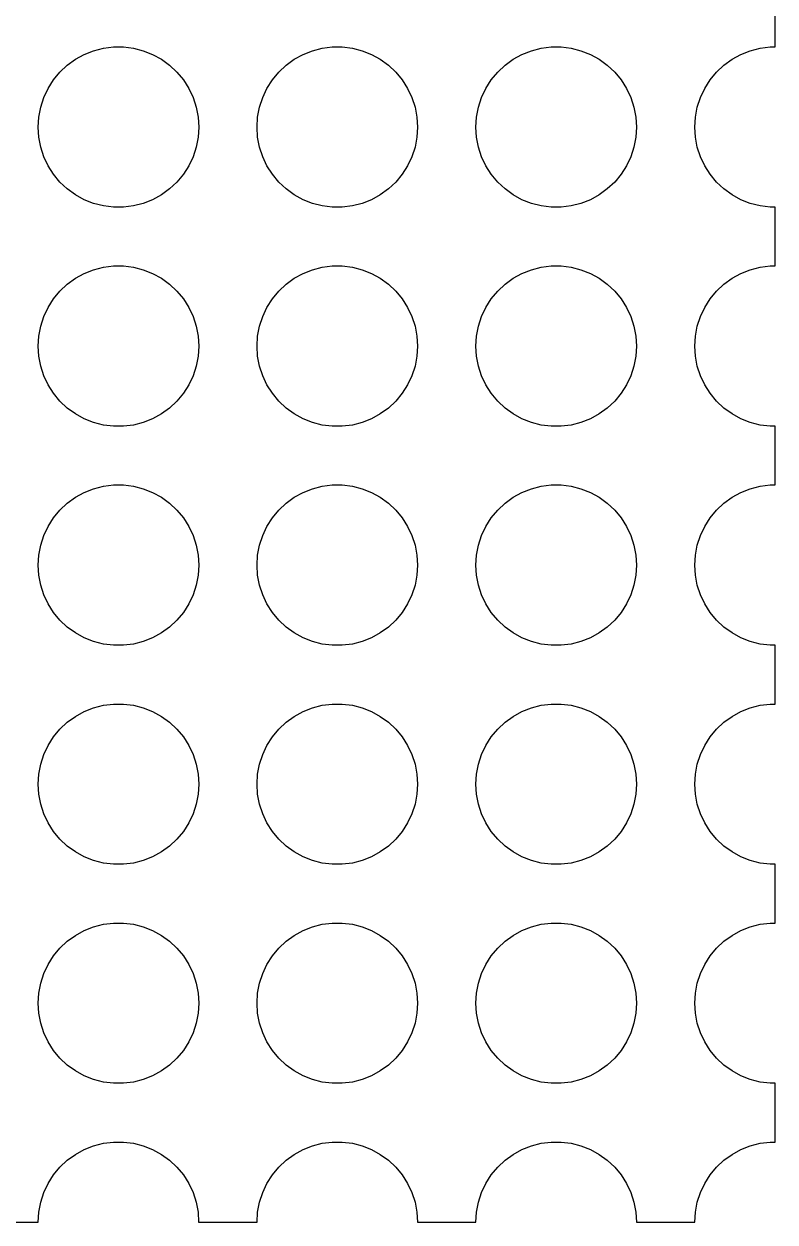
# Model space of a CAD drawing. Header units: metres. Extents: x -180 to 180, y -157 to 157.
# Drawn here: x 128.5 to 180, y -157.5 to -75.4 of the extents above; entities that cross this region are included whole.
import ezdxf

# ---------------------------------------------------------------- set-up
doc = ezdxf.new("R2010")
doc.units = ezdxf.units.M

msp = doc.modelspace()

# ---------------------------------------------------------------- linework, layer by layer
for p, q in [((180, -77.0108), (180, -72.9891)), ((133.3, -77.2692), (133.969, -77.0974)), ((133.969, -77.0974), (134.655, -77.0108)), ((134.655, -77.0108), (135.345, -77.0108)), ((135.345, -77.0108), (136.031, -77.0974)), ((136.031, -77.0974), (136.7, -77.2692)), ((148.3, -77.2692), (148.969, -77.0974)), ((148.969, -77.0974), (149.655, -77.0108)), ((149.655, -77.0108), (150.345, -77.0108)), ((150.345, -77.0108), (151.031, -77.0974)), ((151.031, -77.0974), (151.7, -77.2692)), ((163.3, -77.2692), (163.969, -77.0974)), ((163.969, -77.0974), (164.655, -77.0108)), ((164.655, -77.0108), (165.345, -77.0108)), ((165.345, -77.0108), (166.031, -77.0974)), ((166.031, -77.0974), (166.7, -77.2692)), ((178.3, -77.2692), (178.969, -77.0974)), ((178.969, -77.0974), (179.655, -77.0108)), ((179.655, -77.0108), (180, -77.0108)), ((131.494, -78.2622), (132.053, -77.8562)), ((132.053, -77.8562), (132.658, -77.5235)), ((132.658, -77.5235), (133.3, -77.2692)), ((136.7, -77.2692), (137.342, -77.5235)), ((137.342, -77.5235), (137.947, -77.8562)), ((137.947, -77.8562), (138.506, -78.2622)), ((146.494, -78.2622), (147.053, -77.8562)), ((147.053, -77.8562), (147.658, -77.5235)), ((147.658, -77.5235), (148.3, -77.2692)), ((151.7, -77.2692), (152.342, -77.5235)), ((152.342, -77.5235), (152.947, -77.8562)), ((152.947, -77.8562), (153.506, -78.2622)), ((161.494, -78.2622), (162.053, -77.8562)), ((162.053, -77.8562), (162.658, -77.5235)), ((162.658, -77.5235), (163.3, -77.2692)), ((166.7, -77.2692), (167.342, -77.5235)), ((167.342, -77.5235), (167.947, -77.8562)), ((167.947, -77.8562), (168.506, -78.2622)), ((176.494, -78.2622), (177.053, -77.8562)), ((177.053, -77.8562), (177.658, -77.5235)), ((177.658, -77.5235), (178.3, -77.2692)), ((130.55, -79.2672), (130.991, -78.735)), ((130.991, -78.735), (131.494, -78.2622)), ((138.506, -78.2622), (139.009, -78.735)), ((139.009, -78.735), (139.45, -79.2672)), ((145.55, -79.2672), (145.991, -78.735)), ((145.991, -78.735), (146.494, -78.2622)), ((153.506, -78.2622), (154.009, -78.735)), ((154.009, -78.735), (154.45, -79.2672)), ((160.55, -79.2672), (160.991, -78.735)), ((160.991, -78.735), (161.494, -78.2622)), ((168.506, -78.2622), (169.009, -78.735)), ((169.009, -78.735), (169.45, -79.2672)), ((175.55, -79.2672), (175.991, -78.735)), ((175.991, -78.735), (176.494, -78.2622)), ((130.18, -79.8504), (130.55, -79.2672)), ((139.45, -79.2672), (139.82, -79.8504)), ((145.18, -79.8504), (145.55, -79.2672)), ((154.45, -79.2672), (154.82, -79.8504)), ((160.18, -79.8504), (160.55, -79.2672)), ((169.45, -79.2672), (169.82, -79.8504)), ((175.18, -79.8504), (175.55, -79.2672)), ((129.886, -80.4753), (130.18, -79.8504)), ((139.82, -79.8504), (140.114, -80.4753)), ((144.886, -80.4753), (145.18, -79.8504)), ((154.82, -79.8504), (155.114, -80.4753)), ((159.886, -80.4753), (160.18, -79.8504)), ((169.82, -79.8504), (170.114, -80.4753)), ((174.886, -80.4753), (175.18, -79.8504)), ((129.543, -81.8107), (129.673, -81.1322)), ((129.673, -81.1322), (129.886, -80.4753)), ((140.114, -80.4753), (140.327, -81.1322)), ((140.327, -81.1322), (140.457, -81.8107)), ((144.543, -81.8107), (144.673, -81.1322)), ((144.673, -81.1322), (144.886, -80.4753)), ((155.114, -80.4753), (155.327, -81.1322)), ((155.327, -81.1322), (155.457, -81.8107)), ((159.543, -81.8107), (159.673, -81.1322)), ((159.673, -81.1322), (159.886, -80.4753)), ((170.114, -80.4753), (170.327, -81.1322)), ((170.327, -81.1322), (170.457, -81.8107)), ((174.543, -81.8107), (174.673, -81.1322)), ((174.673, -81.1322), (174.886, -80.4753)), ((129.5, -82.5), (129.543, -81.8107)), ((140.457, -81.8107), (140.5, -82.5)), ((144.5, -82.5), (144.543, -81.8107)), ((155.457, -81.8107), (155.5, -82.5)), ((159.5, -82.5), (159.543, -81.8107)), ((170.457, -81.8107), (170.5, -82.5)), ((174.5, -82.5), (174.543, -81.8107)), ((129.543, -83.1893), (129.5, -82.5)), ((140.5, -82.5), (140.457, -83.1893)), ((144.543, -83.1893), (144.5, -82.5)), ((155.5, -82.5), (155.457, -83.1893)), ((159.543, -83.1893), (159.5, -82.5)), ((170.5, -82.5), (170.457, -83.1893)), ((174.543, -83.1893), (174.5, -82.5)), ((129.673, -83.8678), (129.543, -83.1893)), ((140.457, -83.1893), (140.327, -83.8678)), ((144.673, -83.8678), (144.543, -83.1893)), ((155.457, -83.1893), (155.327, -83.8678)), ((159.673, -83.8678), (159.543, -83.1893)), ((170.457, -83.1893), (170.327, -83.8678)), ((174.673, -83.8678), (174.543, -83.1893)), ((129.886, -84.5247), (129.673, -83.8678)), ((140.327, -83.8678), (140.114, -84.5247)), ((144.886, -84.5247), (144.673, -83.8678)), ((155.327, -83.8678), (155.114, -84.5247)), ((159.886, -84.5247), (159.673, -83.8678)), ((170.327, -83.8678), (170.114, -84.5247)), ((174.886, -84.5247), (174.673, -83.8678)), ((130.18, -85.1496), (129.886, -84.5247)), ((130.55, -85.7328), (130.18, -85.1496)), ((139.82, -85.1496), (139.45, -85.7328)), ((140.114, -84.5247), (139.82, -85.1496)), ((145.18, -85.1496), (144.886, -84.5247)), ((145.55, -85.7328), (145.18, -85.1496)), ((154.82, -85.1496), (154.45, -85.7328)), ((155.114, -84.5247), (154.82, -85.1496)), ((160.18, -85.1496), (159.886, -84.5247)), ((160.55, -85.7328), (160.18, -85.1496)), ((169.82, -85.1496), (169.45, -85.7328)), ((170.114, -84.5247), (169.82, -85.1496)), ((175.18, -85.1496), (174.886, -84.5247)), ((175.55, -85.7328), (175.18, -85.1496)), ((130.991, -86.265), (130.55, -85.7328)), ((139.45, -85.7328), (139.009, -86.265)), ((145.991, -86.265), (145.55, -85.7328)), ((154.45, -85.7328), (154.009, -86.265)), ((160.991, -86.265), (160.55, -85.7328)), ((169.45, -85.7328), (169.009, -86.265)), ((175.991, -86.265), (175.55, -85.7328)), ((131.494, -86.7378), (130.991, -86.265)), ((132.053, -87.1438), (131.494, -86.7378)), ((138.506, -86.7378), (137.947, -87.1438)), ((139.009, -86.265), (138.506, -86.7378)), ((146.494, -86.7378), (145.991, -86.265)), ((147.053, -87.1438), (146.494, -86.7378)), ((153.506, -86.7378), (152.947, -87.1438)), ((154.009, -86.265), (153.506, -86.7378)), ((161.494, -86.7378), (160.991, -86.265)), ((162.053, -87.1438), (161.494, -86.7378)), ((168.506, -86.7378), (167.947, -87.1438)), ((169.009, -86.265), (168.506, -86.7378)), ((176.494, -86.7378), (175.991, -86.265)), ((177.053, -87.1438), (176.494, -86.7378)), ((132.658, -87.4765), (132.053, -87.1438)), ((133.3, -87.7308), (132.658, -87.4765)), ((133.969, -87.9026), (133.3, -87.7308)), ((136.7, -87.7308), (136.031, -87.9026)), ((137.342, -87.4765), (136.7, -87.7308)), ((137.947, -87.1438), (137.342, -87.4765)), ((147.658, -87.4765), (147.053, -87.1438)), ((148.3, -87.7308), (147.658, -87.4765)), ((148.969, -87.9026), (148.3, -87.7308)), ((151.7, -87.7308), (151.031, -87.9026)), ((152.342, -87.4765), (151.7, -87.7308)), ((152.947, -87.1438), (152.342, -87.4765)), ((162.658, -87.4765), (162.053, -87.1438)), ((163.3, -87.7308), (162.658, -87.4765)), ((163.969, -87.9026), (163.3, -87.7308)), ((166.7, -87.7308), (166.031, -87.9026)), ((167.342, -87.4765), (166.7, -87.7308)), ((167.947, -87.1438), (167.342, -87.4765)), ((177.658, -87.4765), (177.053, -87.1438)), ((178.3, -87.7308), (177.658, -87.4765)), ((178.969, -87.9026), (178.3, -87.7308)), ((134.655, -87.9891), (133.969, -87.9026)), ((135.345, -87.9891), (134.655, -87.9891)), ((136.031, -87.9026), (135.345, -87.9891)), ((149.655, -87.9891), (148.969, -87.9026)), ((150.345, -87.9891), (149.655, -87.9891)), ((151.031, -87.9026), (150.345, -87.9891)), ((164.655, -87.9891), (163.969, -87.9026)), ((165.345, -87.9891), (164.655, -87.9891)), ((166.031, -87.9026), (165.345, -87.9891)), ((179.655, -87.9891), (178.969, -87.9026)), ((180, -87.9891), (179.655, -87.9891)), ((180, -92.0108), (180, -87.9891)), ((132.053, -92.8562), (132.658, -92.5235)), ((132.658, -92.5235), (133.3, -92.2692)), ((133.3, -92.2692), (133.969, -92.0974)), ((133.969, -92.0974), (134.655, -92.0108)), ((134.655, -92.0108), (135.345, -92.0108)), ((135.345, -92.0108), (136.031, -92.0974)), ((136.031, -92.0974), (136.7, -92.2692)), ((136.7, -92.2692), (137.342, -92.5235)), ((137.342, -92.5235), (137.947, -92.8562)), ((147.053, -92.8562), (147.658, -92.5235)), ((147.658, -92.5235), (148.3, -92.2692)), ((148.3, -92.2692), (148.969, -92.0974)), ((148.969, -92.0974), (149.655, -92.0108)), ((149.655, -92.0108), (150.345, -92.0108)), ((150.345, -92.0108), (151.031, -92.0974)), ((151.031, -92.0974), (151.7, -92.2692)), ((151.7, -92.2692), (152.342, -92.5235)), ((152.342, -92.5235), (152.947, -92.8562)), ((162.053, -92.8562), (162.658, -92.5235)), ((162.658, -92.5235), (163.3, -92.2692)), ((163.3, -92.2692), (163.969, -92.0974)), ((163.969, -92.0974), (164.655, -92.0108)), ((164.655, -92.0108), (165.345, -92.0108)), ((165.345, -92.0108), (166.031, -92.0974)), ((166.031, -92.0974), (166.7, -92.2692)), ((166.7, -92.2692), (167.342, -92.5235)), ((167.342, -92.5235), (167.947, -92.8562)), ((177.053, -92.8562), (177.658, -92.5235)), ((177.658, -92.5235), (178.3, -92.2692)), ((178.3, -92.2692), (178.969, -92.0974)), ((178.969, -92.0974), (179.655, -92.0108)), ((179.655, -92.0108), (180, -92.0108)), ((130.991, -93.735), (131.494, -93.2622)), ((131.494, -93.2622), (132.053, -92.8562)), ((137.947, -92.8562), (138.506, -93.2622)), ((138.506, -93.2622), (139.009, -93.735)), ((145.991, -93.735), (146.494, -93.2622)), ((146.494, -93.2622), (147.053, -92.8562)), ((152.947, -92.8562), (153.506, -93.2622)), ((153.506, -93.2622), (154.009, -93.735)), ((160.991, -93.735), (161.494, -93.2622)), ((161.494, -93.2622), (162.053, -92.8562)), ((167.947, -92.8562), (168.506, -93.2622)), ((168.506, -93.2622), (169.009, -93.735)), ((175.991, -93.735), (176.494, -93.2622)), ((176.494, -93.2622), (177.053, -92.8562)), ((130.18, -94.8504), (130.55, -94.2672)), ((130.55, -94.2672), (130.991, -93.735)), ((139.009, -93.735), (139.45, -94.2672)), ((139.45, -94.2672), (139.82, -94.8504)), ((145.18, -94.8504), (145.55, -94.2672)), ((145.55, -94.2672), (145.991, -93.735)), ((154.009, -93.735), (154.45, -94.2672)), ((154.45, -94.2672), (154.82, -94.8504)), ((160.18, -94.8504), (160.55, -94.2672)), ((160.55, -94.2672), (160.991, -93.735)), ((169.009, -93.735), (169.45, -94.2672)), ((169.45, -94.2672), (169.82, -94.8504)), ((175.18, -94.8504), (175.55, -94.2672)), ((175.55, -94.2672), (175.991, -93.735)), ((129.886, -95.4753), (130.18, -94.8504)), ((139.82, -94.8504), (140.114, -95.4753)), ((144.886, -95.4753), (145.18, -94.8504)), ((154.82, -94.8504), (155.114, -95.4753)), ((159.886, -95.4753), (160.18, -94.8504)), ((169.82, -94.8504), (170.114, -95.4753)), ((174.886, -95.4753), (175.18, -94.8504)), ((129.673, -96.1322), (129.886, -95.4753)), ((140.114, -95.4753), (140.327, -96.1322)), ((144.673, -96.1322), (144.886, -95.4753)), ((155.114, -95.4753), (155.327, -96.1322)), ((159.673, -96.1322), (159.886, -95.4753)), ((170.114, -95.4753), (170.327, -96.1322)), ((174.673, -96.1322), (174.886, -95.4753)), ((129.5, -97.5), (129.543, -96.8107)), ((129.543, -96.8107), (129.673, -96.1322)), ((140.327, -96.1322), (140.457, -96.8107)), ((140.457, -96.8107), (140.5, -97.5)), ((144.5, -97.5), (144.543, -96.8107)), ((144.543, -96.8107), (144.673, -96.1322)), ((155.327, -96.1322), (155.457, -96.8107)), ((155.457, -96.8107), (155.5, -97.5)), ((159.5, -97.5), (159.543, -96.8107)), ((159.543, -96.8107), (159.673, -96.1322)), ((170.327, -96.1322), (170.457, -96.8107)), ((170.457, -96.8107), (170.5, -97.5)), ((174.5, -97.5), (174.543, -96.8107)), ((174.543, -96.8107), (174.673, -96.1322)), ((129.543, -98.1893), (129.5, -97.5)), ((140.5, -97.5), (140.457, -98.1893)), ((144.543, -98.1893), (144.5, -97.5)), ((155.5, -97.5), (155.457, -98.1893)), ((159.543, -98.1893), (159.5, -97.5)), ((170.5, -97.5), (170.457, -98.1893)), ((174.543, -98.1893), (174.5, -97.5)), ((129.673, -98.8678), (129.543, -98.1893)), ((140.457, -98.1893), (140.327, -98.8678)), ((144.673, -98.8678), (144.543, -98.1893)), ((155.457, -98.1893), (155.327, -98.8678)), ((159.673, -98.8678), (159.543, -98.1893)), ((170.457, -98.1893), (170.327, -98.8678)), ((174.673, -98.8678), (174.543, -98.1893)), ((129.886, -99.5247), (129.673, -98.8678)), ((140.327, -98.8678), (140.114, -99.5247)), ((144.886, -99.5247), (144.673, -98.8678)), ((155.327, -98.8678), (155.114, -99.5247)), ((159.886, -99.5247), (159.673, -98.8678)), ((170.327, -98.8678), (170.114, -99.5247)), ((174.886, -99.5247), (174.673, -98.8678)), ((130.18, -100.15), (129.886, -99.5247)), ((140.114, -99.5247), (139.82, -100.15)), ((145.18, -100.15), (144.886, -99.5247)), ((155.114, -99.5247), (154.82, -100.15)), ((160.18, -100.15), (159.886, -99.5247)), ((170.114, -99.5247), (169.82, -100.15)), ((175.18, -100.15), (174.886, -99.5247)), ((130.55, -100.733), (130.18, -100.15)), ((130.991, -101.265), (130.55, -100.733)), ((139.45, -100.733), (139.009, -101.265)), ((139.82, -100.15), (139.45, -100.733)), ((145.55, -100.733), (145.18, -100.15)), ((145.991, -101.265), (145.55, -100.733)), ((154.45, -100.733), (154.009, -101.265)), ((154.82, -100.15), (154.45, -100.733)), ((160.55, -100.733), (160.18, -100.15)), ((160.991, -101.265), (160.55, -100.733)), ((169.45, -100.733), (169.009, -101.265)), ((169.82, -100.15), (169.45, -100.733)), ((175.55, -100.733), (175.18, -100.15)), ((175.991, -101.265), (175.55, -100.733)), ((131.494, -101.738), (130.991, -101.265)), ((132.053, -102.144), (131.494, -101.738)), ((138.506, -101.738), (137.947, -102.144)), ((139.009, -101.265), (138.506, -101.738)), ((146.494, -101.738), (145.991, -101.265)), ((147.053, -102.144), (146.494, -101.738)), ((153.506, -101.738), (152.947, -102.144)), ((154.009, -101.265), (153.506, -101.738)), ((161.494, -101.738), (160.991, -101.265)), ((162.053, -102.144), (161.494, -101.738)), ((168.506, -101.738), (167.947, -102.144)), ((169.009, -101.265), (168.506, -101.738)), ((176.494, -101.738), (175.991, -101.265)), ((177.053, -102.144), (176.494, -101.738)), ((132.658, -102.477), (132.053, -102.144)), ((133.3, -102.731), (132.658, -102.477)), ((137.342, -102.477), (136.7, -102.731)), ((137.947, -102.144), (137.342, -102.477)), ((147.658, -102.477), (147.053, -102.144)), ((148.3, -102.731), (147.658, -102.477)), ((152.342, -102.477), (151.7, -102.731)), ((152.947, -102.144), (152.342, -102.477)), ((162.658, -102.477), (162.053, -102.144)), ((163.3, -102.731), (162.658, -102.477)), ((167.342, -102.477), (166.7, -102.731)), ((167.947, -102.144), (167.342, -102.477)), ((177.658, -102.477), (177.053, -102.144)), ((178.3, -102.731), (177.658, -102.477)), ((133.969, -102.903), (133.3, -102.731)), ((134.655, -102.989), (133.969, -102.903)), ((135.345, -102.989), (134.655, -102.989)), ((136.031, -102.903), (135.345, -102.989)), ((136.7, -102.731), (136.031, -102.903)), ((148.969, -102.903), (148.3, -102.731)), ((149.655, -102.989), (148.969, -102.903)), ((150.345, -102.989), (149.655, -102.989)), ((151.031, -102.903), (150.345, -102.989)), ((151.7, -102.731), (151.031, -102.903)), ((163.969, -102.903), (163.3, -102.731)), ((164.655, -102.989), (163.969, -102.903)), ((165.345, -102.989), (164.655, -102.989)), ((166.031, -102.903), (165.345, -102.989)), ((166.7, -102.731), (166.031, -102.903)), ((178.969, -102.903), (178.3, -102.731)), ((179.655, -102.989), (178.969, -102.903)), ((180, -102.989), (179.655, -102.989)), ((180, -107.011), (180, -102.989)), ((132.658, -107.523), (133.3, -107.269)), ((133.3, -107.269), (133.969, -107.097)), ((133.969, -107.097), (134.655, -107.011)), ((134.655, -107.011), (135.345, -107.011)), ((135.345, -107.011), (136.031, -107.097)), ((136.031, -107.097), (136.7, -107.269)), ((136.7, -107.269), (137.342, -107.523)), ((147.658, -107.523), (148.3, -107.269)), ((148.3, -107.269), (148.969, -107.097)), ((148.969, -107.097), (149.655, -107.011)), ((149.655, -107.011), (150.345, -107.011)), ((150.345, -107.011), (151.031, -107.097)), ((151.031, -107.097), (151.7, -107.269)), ((151.7, -107.269), (152.342, -107.523)), ((162.658, -107.523), (163.3, -107.269)), ((163.3, -107.269), (163.969, -107.097)), ((163.969, -107.097), (164.655, -107.011)), ((164.655, -107.011), (165.345, -107.011)), ((165.345, -107.011), (166.031, -107.097)), ((166.031, -107.097), (166.7, -107.269)), ((166.7, -107.269), (167.342, -107.523)), ((177.658, -107.523), (178.3, -107.269)), ((178.3, -107.269), (178.969, -107.097)), ((178.969, -107.097), (179.655, -107.011)), ((179.655, -107.011), (180, -107.011)), ((130.991, -108.735), (131.494, -108.262)), ((131.494, -108.262), (132.053, -107.856)), ((132.053, -107.856), (132.658, -107.523)), ((137.342, -107.523), (137.947, -107.856)), ((137.947, -107.856), (138.506, -108.262)), ((138.506, -108.262), (139.009, -108.735)), ((145.991, -108.735), (146.494, -108.262)), ((146.494, -108.262), (147.053, -107.856)), ((147.053, -107.856), (147.658, -107.523)), ((152.342, -107.523), (152.947, -107.856)), ((152.947, -107.856), (153.506, -108.262)), ((153.506, -108.262), (154.009, -108.735)), ((160.991, -108.735), (161.494, -108.262)), ((161.494, -108.262), (162.053, -107.856)), ((162.053, -107.856), (162.658, -107.523)), ((167.342, -107.523), (167.947, -107.856)), ((167.947, -107.856), (168.506, -108.262)), ((168.506, -108.262), (169.009, -108.735)), ((175.991, -108.735), (176.494, -108.262)), ((176.494, -108.262), (177.053, -107.856)), ((177.053, -107.856), (177.658, -107.523)), ((130.55, -109.267), (130.991, -108.735)), ((139.009, -108.735), (139.45, -109.267)), ((145.55, -109.267), (145.991, -108.735)), ((154.009, -108.735), (154.45, -109.267)), ((160.55, -109.267), (160.991, -108.735)), ((169.009, -108.735), (169.45, -109.267)), ((175.55, -109.267), (175.991, -108.735)), ((129.886, -110.475), (130.18, -109.85)), ((130.18, -109.85), (130.55, -109.267)), ((139.45, -109.267), (139.82, -109.85)), ((139.82, -109.85), (140.114, -110.475)), ((144.886, -110.475), (145.18, -109.85)), ((145.18, -109.85), (145.55, -109.267)), ((154.45, -109.267), (154.82, -109.85)), ((154.82, -109.85), (155.114, -110.475)), ((159.886, -110.475), (160.18, -109.85)), ((160.18, -109.85), (160.55, -109.267)), ((169.45, -109.267), (169.82, -109.85)), ((169.82, -109.85), (170.114, -110.475)), ((174.886, -110.475), (175.18, -109.85)), ((175.18, -109.85), (175.55, -109.267)), ((129.673, -111.132), (129.886, -110.475)), ((140.114, -110.475), (140.327, -111.132)), ((144.673, -111.132), (144.886, -110.475)), ((155.114, -110.475), (155.327, -111.132)), ((159.673, -111.132), (159.886, -110.475)), ((170.114, -110.475), (170.327, -111.132)), ((174.673, -111.132), (174.886, -110.475)), ((129.543, -111.811), (129.673, -111.132)), ((140.327, -111.132), (140.457, -111.811)), ((144.543, -111.811), (144.673, -111.132)), ((155.327, -111.132), (155.457, -111.811)), ((159.543, -111.811), (159.673, -111.132)), ((170.327, -111.132), (170.457, -111.811)), ((174.543, -111.811), (174.673, -111.132)), ((129.5, -112.5), (129.543, -111.811)), ((140.457, -111.811), (140.5, -112.5)), ((144.5, -112.5), (144.543, -111.811)), ((155.457, -111.811), (155.5, -112.5)), ((159.5, -112.5), (159.543, -111.811)), ((170.457, -111.811), (170.5, -112.5)), ((174.5, -112.5), (174.543, -111.811)), ((129.543, -113.189), (129.5, -112.5)), ((129.673, -113.868), (129.543, -113.189)), ((140.457, -113.189), (140.327, -113.868)), ((140.5, -112.5), (140.457, -113.189)), ((144.543, -113.189), (144.5, -112.5)), ((144.673, -113.868), (144.543, -113.189)), ((155.457, -113.189), (155.327, -113.868)), ((155.5, -112.5), (155.457, -113.189)), ((159.543, -113.189), (159.5, -112.5)), ((159.673, -113.868), (159.543, -113.189)), ((170.457, -113.189), (170.327, -113.868)), ((170.5, -112.5), (170.457, -113.189)), ((174.543, -113.189), (174.5, -112.5)), ((174.673, -113.868), (174.543, -113.189)), ((129.886, -114.525), (129.673, -113.868)), ((140.327, -113.868), (140.114, -114.525)), ((144.886, -114.525), (144.673, -113.868)), ((155.327, -113.868), (155.114, -114.525)), ((159.886, -114.525), (159.673, -113.868)), ((170.327, -113.868), (170.114, -114.525)), ((174.886, -114.525), (174.673, -113.868)), ((130.18, -115.15), (129.886, -114.525)), ((140.114, -114.525), (139.82, -115.15)), ((145.18, -115.15), (144.886, -114.525)), ((155.114, -114.525), (154.82, -115.15)), ((160.18, -115.15), (159.886, -114.525)), ((170.114, -114.525), (169.82, -115.15)), ((175.18, -115.15), (174.886, -114.525)), ((130.55, -115.733), (130.18, -115.15)), ((139.82, -115.15), (139.45, -115.733)), ((145.55, -115.733), (145.18, -115.15)), ((154.82, -115.15), (154.45, -115.733)), ((160.55, -115.733), (160.18, -115.15)), ((169.82, -115.15), (169.45, -115.733)), ((175.55, -115.733), (175.18, -115.15)), ((130.991, -116.265), (130.55, -115.733)), ((131.494, -116.738), (130.991, -116.265)), ((139.009, -116.265), (138.506, -116.738)), ((139.45, -115.733), (139.009, -116.265)), ((145.991, -116.265), (145.55, -115.733)), ((146.494, -116.738), (145.991, -116.265)), ((154.009, -116.265), (153.506, -116.738)), ((154.45, -115.733), (154.009, -116.265)), ((160.991, -116.265), (160.55, -115.733)), ((161.494, -116.738), (160.991, -116.265)), ((169.009, -116.265), (168.506, -116.738)), ((169.45, -115.733), (169.009, -116.265)), ((175.991, -116.265), (175.55, -115.733)), ((176.494, -116.738), (175.991, -116.265)), ((132.053, -117.144), (131.494, -116.738)), ((132.658, -117.477), (132.053, -117.144)), ((137.947, -117.144), (137.342, -117.477)), ((138.506, -116.738), (137.947, -117.144)), ((147.053, -117.144), (146.494, -116.738)), ((147.658, -117.477), (147.053, -117.144)), ((152.947, -117.144), (152.342, -117.477)), ((153.506, -116.738), (152.947, -117.144)), ((162.053, -117.144), (161.494, -116.738)), ((162.658, -117.477), (162.053, -117.144)), ((167.947, -117.144), (167.342, -117.477)), ((168.506, -116.738), (167.947, -117.144)), ((177.053, -117.144), (176.494, -116.738)), ((177.658, -117.477), (177.053, -117.144)), ((133.3, -117.731), (132.658, -117.477)), ((133.969, -117.903), (133.3, -117.731)), ((134.655, -117.989), (133.969, -117.903)), ((135.345, -117.989), (134.655, -117.989)), ((136.031, -117.903), (135.345, -117.989)), ((136.7, -117.731), (136.031, -117.903)), ((137.342, -117.477), (136.7, -117.731)), ((148.3, -117.731), (147.658, -117.477)), ((148.969, -117.903), (148.3, -117.731)), ((149.655, -117.989), (148.969, -117.903)), ((150.345, -117.989), (149.655, -117.989)), ((151.031, -117.903), (150.345, -117.989)), ((151.7, -117.731), (151.031, -117.903)), ((152.342, -117.477), (151.7, -117.731)), ((163.3, -117.731), (162.658, -117.477)), ((163.969, -117.903), (163.3, -117.731)), ((164.655, -117.989), (163.969, -117.903)), ((165.345, -117.989), (164.655, -117.989)), ((166.031, -117.903), (165.345, -117.989)), ((166.7, -117.731), (166.031, -117.903)), ((167.342, -117.477), (166.7, -117.731)), ((178.3, -117.731), (177.658, -117.477)), ((178.969, -117.903), (178.3, -117.731)), ((179.655, -117.989), (178.969, -117.903)), ((180, -117.989), (179.655, -117.989)), ((180, -122.011), (180, -117.989)), ((133.3, -122.269), (133.969, -122.097)), ((133.969, -122.097), (134.655, -122.011)), ((134.655, -122.011), (135.345, -122.011)), ((135.345, -122.011), (136.031, -122.097)), ((136.031, -122.097), (136.7, -122.269)), ((148.3, -122.269), (148.969, -122.097)), ((148.969, -122.097), (149.655, -122.011)), ((149.655, -122.011), (150.345, -122.011)), ((150.345, -122.011), (151.031, -122.097)), ((151.031, -122.097), (151.7, -122.269)), ((163.3, -122.269), (163.969, -122.097)), ((163.969, -122.097), (164.655, -122.011)), ((164.655, -122.011), (165.345, -122.011)), ((165.345, -122.011), (166.031, -122.097)), ((166.031, -122.097), (166.7, -122.269)), ((178.3, -122.269), (178.969, -122.097)), ((178.969, -122.097), (179.655, -122.011)), ((179.655, -122.011), (180, -122.011)), ((131.494, -123.262), (132.053, -122.856)), ((132.053, -122.856), (132.658, -122.523)), ((132.658, -122.523), (133.3, -122.269)), ((136.7, -122.269), (137.342, -122.523)), ((137.342, -122.523), (137.947, -122.856)), ((137.947, -122.856), (138.506, -123.262)), ((146.494, -123.262), (147.053, -122.856)), ((147.053, -122.856), (147.658, -122.523)), ((147.658, -122.523), (148.3, -122.269)), ((151.7, -122.269), (152.342, -122.523)), ((152.342, -122.523), (152.947, -122.856)), ((152.947, -122.856), (153.506, -123.262)), ((161.494, -123.262), (162.053, -122.856)), ((162.053, -122.856), (162.658, -122.523)), ((162.658, -122.523), (163.3, -122.269)), ((166.7, -122.269), (167.342, -122.523)), ((167.342, -122.523), (167.947, -122.856)), ((167.947, -122.856), (168.506, -123.262)), ((176.494, -123.262), (177.053, -122.856)), ((177.053, -122.856), (177.658, -122.523)), ((177.658, -122.523), (178.3, -122.269)), ((130.55, -124.267), (130.991, -123.735)), ((130.991, -123.735), (131.494, -123.262)), ((138.506, -123.262), (139.009, -123.735)), ((139.009, -123.735), (139.45, -124.267)), ((145.55, -124.267), (145.991, -123.735)), ((145.991, -123.735), (146.494, -123.262)), ((153.506, -123.262), (154.009, -123.735)), ((154.009, -123.735), (154.45, -124.267)), ((160.55, -124.267), (160.991, -123.735)), ((160.991, -123.735), (161.494, -123.262)), ((168.506, -123.262), (169.009, -123.735)), ((169.009, -123.735), (169.45, -124.267)), ((175.55, -124.267), (175.991, -123.735)), ((175.991, -123.735), (176.494, -123.262)), ((130.18, -124.85), (130.55, -124.267)), ((139.45, -124.267), (139.82, -124.85)), ((145.18, -124.85), (145.55, -124.267)), ((154.45, -124.267), (154.82, -124.85)), ((160.18, -124.85), (160.55, -124.267)), ((169.45, -124.267), (169.82, -124.85)), ((175.18, -124.85), (175.55, -124.267)), ((129.673, -126.132), (129.886, -125.475)), ((129.886, -125.475), (130.18, -124.85)), ((139.82, -124.85), (140.114, -125.475)), ((140.114, -125.475), (140.327, -126.132)), ((144.673, -126.132), (144.886, -125.475)), ((144.886, -125.475), (145.18, -124.85)), ((154.82, -124.85), (155.114, -125.475)), ((155.114, -125.475), (155.327, -126.132)), ((159.673, -126.132), (159.886, -125.475)), ((159.886, -125.475), (160.18, -124.85)), ((169.82, -124.85), (170.114, -125.475)), ((170.114, -125.475), (170.327, -126.132)), ((174.673, -126.132), (174.886, -125.475)), ((174.886, -125.475), (175.18, -124.85)), ((129.543, -126.811), (129.673, -126.132)), ((140.327, -126.132), (140.457, -126.811)), ((144.543, -126.811), (144.673, -126.132)), ((155.327, -126.132), (155.457, -126.811)), ((159.543, -126.811), (159.673, -126.132)), ((170.327, -126.132), (170.457, -126.811)), ((174.543, -126.811), (174.673, -126.132)), ((129.5, -127.5), (129.543, -126.811)), ((140.457, -126.811), (140.5, -127.5)), ((144.5, -127.5), (144.543, -126.811)), ((155.457, -126.811), (155.5, -127.5)), ((159.5, -127.5), (159.543, -126.811)), ((170.457, -126.811), (170.5, -127.5)), ((174.5, -127.5), (174.543, -126.811)), ((129.543, -128.189), (129.5, -127.5)), ((140.5, -127.5), (140.457, -128.189)), ((144.543, -128.189), (144.5, -127.5)), ((155.5, -127.5), (155.457, -128.189)), ((159.543, -128.189), (159.5, -127.5)), ((170.5, -127.5), (170.457, -128.189)), ((174.543, -128.189), (174.5, -127.5)), ((129.673, -128.868), (129.543, -128.189)), ((140.457, -128.189), (140.327, -128.868)), ((144.673, -128.868), (144.543, -128.189)), ((155.457, -128.189), (155.327, -128.868)), ((159.673, -128.868), (159.543, -128.189)), ((170.457, -128.189), (170.327, -128.868)), ((174.673, -128.868), (174.543, -128.189)), ((129.886, -129.525), (129.673, -128.868)), ((130.18, -130.15), (129.886, -129.525)), ((140.114, -129.525), (139.82, -130.15)), ((140.327, -128.868), (140.114, -129.525)), ((144.886, -129.525), (144.673, -128.868)), ((145.18, -130.15), (144.886, -129.525)), ((155.114, -129.525), (154.82, -130.15)), ((155.327, -128.868), (155.114, -129.525)), ((159.886, -129.525), (159.673, -128.868)), ((160.18, -130.15), (159.886, -129.525)), ((170.114, -129.525), (169.82, -130.15)), ((170.327, -128.868), (170.114, -129.525)), ((174.886, -129.525), (174.673, -128.868)), ((175.18, -130.15), (174.886, -129.525)), ((130.55, -130.733), (130.18, -130.15)), ((139.82, -130.15), (139.45, -130.733)), ((145.55, -130.733), (145.18, -130.15)), ((154.82, -130.15), (154.45, -130.733)), ((160.55, -130.733), (160.18, -130.15)), ((169.82, -130.15), (169.45, -130.733)), ((175.55, -130.733), (175.18, -130.15)), ((130.991, -131.265), (130.55, -130.733)), ((131.494, -131.738), (130.991, -131.265)), ((139.009, -131.265), (138.506, -131.738)), ((139.45, -130.733), (139.009, -131.265)), ((145.991, -131.265), (145.55, -130.733)), ((146.494, -131.738), (145.991, -131.265)), ((154.009, -131.265), (153.506, -131.738)), ((154.45, -130.733), (154.009, -131.265)), ((160.991, -131.265), (160.55, -130.733)), ((161.494, -131.738), (160.991, -131.265)), ((169.009, -131.265), (168.506, -131.738)), ((169.45, -130.733), (169.009, -131.265)), ((175.991, -131.265), (175.55, -130.733)), ((176.494, -131.738), (175.991, -131.265)), ((132.053, -132.144), (131.494, -131.738)), ((138.506, -131.738), (137.947, -132.144)), ((147.053, -132.144), (146.494, -131.738)), ((153.506, -131.738), (152.947, -132.144)), ((162.053, -132.144), (161.494, -131.738)), ((168.506, -131.738), (167.947, -132.144)), ((177.053, -132.144), (176.494, -131.738)), ((132.658, -132.477), (132.053, -132.144)), ((133.3, -132.731), (132.658, -132.477)), ((133.969, -132.903), (133.3, -132.731)), ((134.655, -132.989), (133.969, -132.903)), ((136.031, -132.903), (135.345, -132.989)), ((136.7, -132.731), (136.031, -132.903)), ((137.342, -132.477), (136.7, -132.731)), ((137.947, -132.144), (137.342, -132.477)), ((147.658, -132.477), (147.053, -132.144)), ((148.3, -132.731), (147.658, -132.477)), ((148.969, -132.903), (148.3, -132.731)), ((149.655, -132.989), (148.969, -132.903)), ((151.031, -132.903), (150.345, -132.989)), ((151.7, -132.731), (151.031, -132.903)), ((152.342, -132.477), (151.7, -132.731)), ((152.947, -132.144), (152.342, -132.477)), ((162.658, -132.477), (162.053, -132.144)), ((163.3, -132.731), (162.658, -132.477)), ((163.969, -132.903), (163.3, -132.731)), ((164.655, -132.989), (163.969, -132.903)), ((166.031, -132.903), (165.345, -132.989)), ((166.7, -132.731), (166.031, -132.903)), ((167.342, -132.477), (166.7, -132.731)), ((167.947, -132.144), (167.342, -132.477)), ((177.658, -132.477), (177.053, -132.144)), ((178.3, -132.731), (177.658, -132.477)), ((178.969, -132.903), (178.3, -132.731)), ((179.655, -132.989), (178.969, -132.903)), ((135.345, -132.989), (134.655, -132.989)), ((150.345, -132.989), (149.655, -132.989)), ((165.345, -132.989), (164.655, -132.989)), ((180, -132.989), (179.655, -132.989)), ((180, -137.011), (180, -132.989)), ((133.969, -137.097), (134.655, -137.011)), ((134.655, -137.011), (135.345, -137.011)), ((135.345, -137.011), (136.031, -137.097)), ((148.969, -137.097), (149.655, -137.011)), ((149.655, -137.011), (150.345, -137.011)), ((150.345, -137.011), (151.031, -137.097)), ((163.969, -137.097), (164.655, -137.011)), ((164.655, -137.011), (165.345, -137.011)), ((165.345, -137.011), (166.031, -137.097)), ((178.969, -137.097), (179.655, -137.011)), ((179.655, -137.011), (180, -137.011)), ((132.053, -137.856), (132.658, -137.523)), ((132.658, -137.523), (133.3, -137.269)), ((133.3, -137.269), (133.969, -137.097)), ((136.031, -137.097), (136.7, -137.269)), ((136.7, -137.269), (137.342, -137.523)), ((137.342, -137.523), (137.947, -137.856)), ((147.053, -137.856), (147.658, -137.523)), ((147.658, -137.523), (148.3, -137.269)), ((148.3, -137.269), (148.969, -137.097)), ((151.031, -137.097), (151.7, -137.269)), ((151.7, -137.269), (152.342, -137.523)), ((152.342, -137.523), (152.947, -137.856)), ((162.053, -137.856), (162.658, -137.523)), ((162.658, -137.523), (163.3, -137.269)), ((163.3, -137.269), (163.969, -137.097)), ((166.031, -137.097), (166.7, -137.269)), ((166.7, -137.269), (167.342, -137.523)), ((167.342, -137.523), (167.947, -137.856)), ((177.053, -137.856), (177.658, -137.523)), ((177.658, -137.523), (178.3, -137.269)), ((178.3, -137.269), (178.969, -137.097)), ((130.991, -138.735), (131.494, -138.262)), ((131.494, -138.262), (132.053, -137.856)), ((137.947, -137.856), (138.506, -138.262)), ((138.506, -138.262), (139.009, -138.735)), ((145.991, -138.735), (146.494, -138.262)), ((146.494, -138.262), (147.053, -137.856)), ((152.947, -137.856), (153.506, -138.262)), ((153.506, -138.262), (154.009, -138.735)), ((160.991, -138.735), (161.494, -138.262)), ((161.494, -138.262), (162.053, -137.856)), ((167.947, -137.856), (168.506, -138.262)), ((168.506, -138.262), (169.009, -138.735)), ((175.991, -138.735), (176.494, -138.262)), ((176.494, -138.262), (177.053, -137.856)), ((130.18, -139.85), (130.55, -139.267)), ((130.55, -139.267), (130.991, -138.735)), ((139.009, -138.735), (139.45, -139.267)), ((139.45, -139.267), (139.82, -139.85)), ((145.18, -139.85), (145.55, -139.267)), ((145.55, -139.267), (145.991, -138.735)), ((154.009, -138.735), (154.45, -139.267)), ((154.45, -139.267), (154.82, -139.85)), ((160.18, -139.85), (160.55, -139.267)), ((160.55, -139.267), (160.991, -138.735)), ((169.009, -138.735), (169.45, -139.267)), ((169.45, -139.267), (169.82, -139.85)), ((175.18, -139.85), (175.55, -139.267)), ((175.55, -139.267), (175.991, -138.735)), ((129.886, -140.475), (130.18, -139.85)), ((139.82, -139.85), (140.114, -140.475)), ((144.886, -140.475), (145.18, -139.85)), ((154.82, -139.85), (155.114, -140.475)), ((159.886, -140.475), (160.18, -139.85)), ((169.82, -139.85), (170.114, -140.475)), ((174.886, -140.475), (175.18, -139.85)), ((129.543, -141.811), (129.673, -141.132)), ((129.673, -141.132), (129.886, -140.475)), ((140.114, -140.475), (140.327, -141.132)), ((140.327, -141.132), (140.457, -141.811)), ((144.543, -141.811), (144.673, -141.132)), ((144.673, -141.132), (144.886, -140.475)), ((155.114, -140.475), (155.327, -141.132)), ((155.327, -141.132), (155.457, -141.811)), ((159.543, -141.811), (159.673, -141.132)), ((159.673, -141.132), (159.886, -140.475)), ((170.114, -140.475), (170.327, -141.132)), ((170.327, -141.132), (170.457, -141.811)), ((174.543, -141.811), (174.673, -141.132)), ((174.673, -141.132), (174.886, -140.475)), ((129.5, -142.5), (129.543, -141.811)), ((140.457, -141.811), (140.5, -142.5)), ((144.5, -142.5), (144.543, -141.811)), ((155.457, -141.811), (155.5, -142.5)), ((159.5, -142.5), (159.543, -141.811)), ((170.457, -141.811), (170.5, -142.5)), ((174.5, -142.5), (174.543, -141.811)), ((129.543, -143.189), (129.5, -142.5)), ((140.5, -142.5), (140.457, -143.189)), ((144.543, -143.189), (144.5, -142.5)), ((155.5, -142.5), (155.457, -143.189)), ((159.543, -143.189), (159.5, -142.5)), ((170.5, -142.5), (170.457, -143.189)), ((174.543, -143.189), (174.5, -142.5)), ((129.673, -143.868), (129.543, -143.189)), ((140.457, -143.189), (140.327, -143.868)), ((144.673, -143.868), (144.543, -143.189)), ((155.457, -143.189), (155.327, -143.868)), ((159.673, -143.868), (159.543, -143.189)), ((170.457, -143.189), (170.327, -143.868)), ((174.673, -143.868), (174.543, -143.189)), ((129.886, -144.525), (129.673, -143.868)), ((140.327, -143.868), (140.114, -144.525)), ((144.886, -144.525), (144.673, -143.868)), ((155.327, -143.868), (155.114, -144.525)), ((159.886, -144.525), (159.673, -143.868)), ((170.327, -143.868), (170.114, -144.525)), ((174.886, -144.525), (174.673, -143.868)), ((130.18, -145.15), (129.886, -144.525)), ((130.55, -145.733), (130.18, -145.15)), ((139.82, -145.15), (139.45, -145.733)), ((140.114, -144.525), (139.82, -145.15)), ((145.18, -145.15), (144.886, -144.525)), ((145.55, -145.733), (145.18, -145.15)), ((154.82, -145.15), (154.45, -145.733)), ((155.114, -144.525), (154.82, -145.15)), ((160.18, -145.15), (159.886, -144.525)), ((160.55, -145.733), (160.18, -145.15)), ((169.82, -145.15), (169.45, -145.733)), ((170.114, -144.525), (169.82, -145.15)), ((175.18, -145.15), (174.886, -144.525)), ((175.55, -145.733), (175.18, -145.15)), ((130.991, -146.265), (130.55, -145.733)), ((139.45, -145.733), (139.009, -146.265)), ((145.991, -146.265), (145.55, -145.733)), ((154.45, -145.733), (154.009, -146.265)), ((160.991, -146.265), (160.55, -145.733)), ((169.45, -145.733), (169.009, -146.265)), ((175.991, -146.265), (175.55, -145.733)), ((131.494, -146.738), (130.991, -146.265)), ((132.053, -147.144), (131.494, -146.738)), ((138.506, -146.738), (137.947, -147.144)), ((139.009, -146.265), (138.506, -146.738)), ((146.494, -146.738), (145.991, -146.265)), ((147.053, -147.144), (146.494, -146.738)), ((153.506, -146.738), (152.947, -147.144)), ((154.009, -146.265), (153.506, -146.738)), ((161.494, -146.738), (160.991, -146.265)), ((162.053, -147.144), (161.494, -146.738)), ((168.506, -146.738), (167.947, -147.144)), ((169.009, -146.265), (168.506, -146.738)), ((176.494, -146.738), (175.991, -146.265)), ((177.053, -147.144), (176.494, -146.738)), ((132.658, -147.477), (132.053, -147.144)), ((133.3, -147.731), (132.658, -147.477)), ((137.342, -147.477), (136.7, -147.731)), ((137.947, -147.144), (137.342, -147.477)), ((147.658, -147.477), (147.053, -147.144)), ((148.3, -147.731), (147.658, -147.477)), ((152.342, -147.477), (151.7, -147.731)), ((152.947, -147.144), (152.342, -147.477)), ((162.658, -147.477), (162.053, -147.144)), ((163.3, -147.731), (162.658, -147.477)), ((167.342, -147.477), (166.7, -147.731)), ((167.947, -147.144), (167.342, -147.477)), ((177.658, -147.477), (177.053, -147.144)), ((178.3, -147.731), (177.658, -147.477)), ((133.969, -147.903), (133.3, -147.731)), ((134.655, -147.989), (133.969, -147.903)), ((135.345, -147.989), (134.655, -147.989)), ((136.031, -147.903), (135.345, -147.989)), ((136.7, -147.731), (136.031, -147.903)), ((148.969, -147.903), (148.3, -147.731)), ((149.655, -147.989), (148.969, -147.903)), ((150.345, -147.989), (149.655, -147.989)), ((151.031, -147.903), (150.345, -147.989)), ((151.7, -147.731), (151.031, -147.903)), ((163.969, -147.903), (163.3, -147.731)), ((164.655, -147.989), (163.969, -147.903)), ((165.345, -147.989), (164.655, -147.989)), ((166.031, -147.903), (165.345, -147.989)), ((166.7, -147.731), (166.031, -147.903)), ((178.969, -147.903), (178.3, -147.731)), ((179.655, -147.989), (178.969, -147.903)), ((180, -147.989), (179.655, -147.989)), ((180, -152.011), (180, -147.989)), ((132.053, -152.856), (132.658, -152.523)), ((132.658, -152.523), (133.3, -152.269)), ((133.3, -152.269), (133.969, -152.097)), ((133.969, -152.097), (134.655, -152.011)), ((134.655, -152.011), (135.345, -152.011)), ((135.345, -152.011), (136.031, -152.097)), ((136.031, -152.097), (136.7, -152.269)), ((136.7, -152.269), (137.342, -152.523)), ((137.342, -152.523), (137.947, -152.856)), ((147.053, -152.856), (147.658, -152.523)), ((147.658, -152.523), (148.3, -152.269)), ((148.3, -152.269), (148.969, -152.097)), ((148.969, -152.097), (149.655, -152.011)), ((149.655, -152.011), (150.345, -152.011)), ((150.345, -152.011), (151.031, -152.097)), ((151.031, -152.097), (151.7, -152.269)), ((151.7, -152.269), (152.342, -152.523)), ((152.342, -152.523), (152.947, -152.856)), ((162.053, -152.856), (162.658, -152.523)), ((162.658, -152.523), (163.3, -152.269)), ((163.3, -152.269), (163.969, -152.097)), ((163.969, -152.097), (164.655, -152.011)), ((164.655, -152.011), (165.345, -152.011)), ((165.345, -152.011), (166.031, -152.097)), ((166.031, -152.097), (166.7, -152.269)), ((166.7, -152.269), (167.342, -152.523)), ((167.342, -152.523), (167.947, -152.856)), ((177.053, -152.856), (177.658, -152.523)), ((177.658, -152.523), (178.3, -152.269)), ((178.3, -152.269), (178.969, -152.097)), ((178.969, -152.097), (179.655, -152.011)), ((179.655, -152.011), (180, -152.011)), ((130.991, -153.735), (131.494, -153.262)), ((131.494, -153.262), (132.053, -152.856)), ((137.947, -152.856), (138.506, -153.262)), ((138.506, -153.262), (139.009, -153.735)), ((145.991, -153.735), (146.494, -153.262)), ((146.494, -153.262), (147.053, -152.856)), ((152.947, -152.856), (153.506, -153.262)), ((153.506, -153.262), (154.009, -153.735)), ((160.991, -153.735), (161.494, -153.262)), ((161.494, -153.262), (162.053, -152.856)), ((167.947, -152.856), (168.506, -153.262)), ((168.506, -153.262), (169.009, -153.735)), ((175.991, -153.735), (176.494, -153.262)), ((176.494, -153.262), (177.053, -152.856)), ((130.55, -154.267), (130.991, -153.735)), ((139.009, -153.735), (139.45, -154.267)), ((145.55, -154.267), (145.991, -153.735)), ((154.009, -153.735), (154.45, -154.267)), ((160.55, -154.267), (160.991, -153.735)), ((169.009, -153.735), (169.45, -154.267)), ((175.55, -154.267), (175.991, -153.735)), ((129.886, -155.475), (130.18, -154.85)), ((130.18, -154.85), (130.55, -154.267)), ((139.45, -154.267), (139.82, -154.85)), ((139.82, -154.85), (140.114, -155.475)), ((144.886, -155.475), (145.18, -154.85)), ((145.18, -154.85), (145.55, -154.267)), ((154.45, -154.267), (154.82, -154.85)), ((154.82, -154.85), (155.114, -155.475)), ((159.886, -155.475), (160.18, -154.85)), ((160.18, -154.85), (160.55, -154.267)), ((169.45, -154.267), (169.82, -154.85)), ((169.82, -154.85), (170.114, -155.475)), ((174.886, -155.475), (175.18, -154.85)), ((175.18, -154.85), (175.55, -154.267)), ((129.673, -156.132), (129.886, -155.475)), ((140.114, -155.475), (140.327, -156.132)), ((144.673, -156.132), (144.886, -155.475)), ((155.114, -155.475), (155.327, -156.132)), ((159.673, -156.132), (159.886, -155.475)), ((170.114, -155.475), (170.327, -156.132)), ((174.673, -156.132), (174.886, -155.475)), ((129.543, -156.811), (129.673, -156.132)), ((140.327, -156.132), (140.457, -156.811)), ((144.543, -156.811), (144.673, -156.132)), ((155.327, -156.132), (155.457, -156.811)), ((159.543, -156.811), (159.673, -156.132)), ((170.327, -156.132), (170.457, -156.811)), ((174.543, -156.811), (174.673, -156.132)), ((125.499, -157.49), (129.501, -157.49)), ((129.501, -157.49), (129.543, -156.811)), ((140.457, -156.811), (140.499, -157.49)), ((140.499, -157.49), (144.501, -157.49)), ((144.501, -157.49), (144.543, -156.811)), ((155.457, -156.811), (155.499, -157.49)), ((155.499, -157.49), (159.501, -157.49)), ((159.501, -157.49), (159.543, -156.811)), ((170.457, -156.811), (170.499, -157.49)), ((170.499, -157.49), (174.501, -157.49)), ((174.501, -157.49), (174.543, -156.811))]:
    msp.add_line(p, q)

doc.saveas('drawing.dxf')
